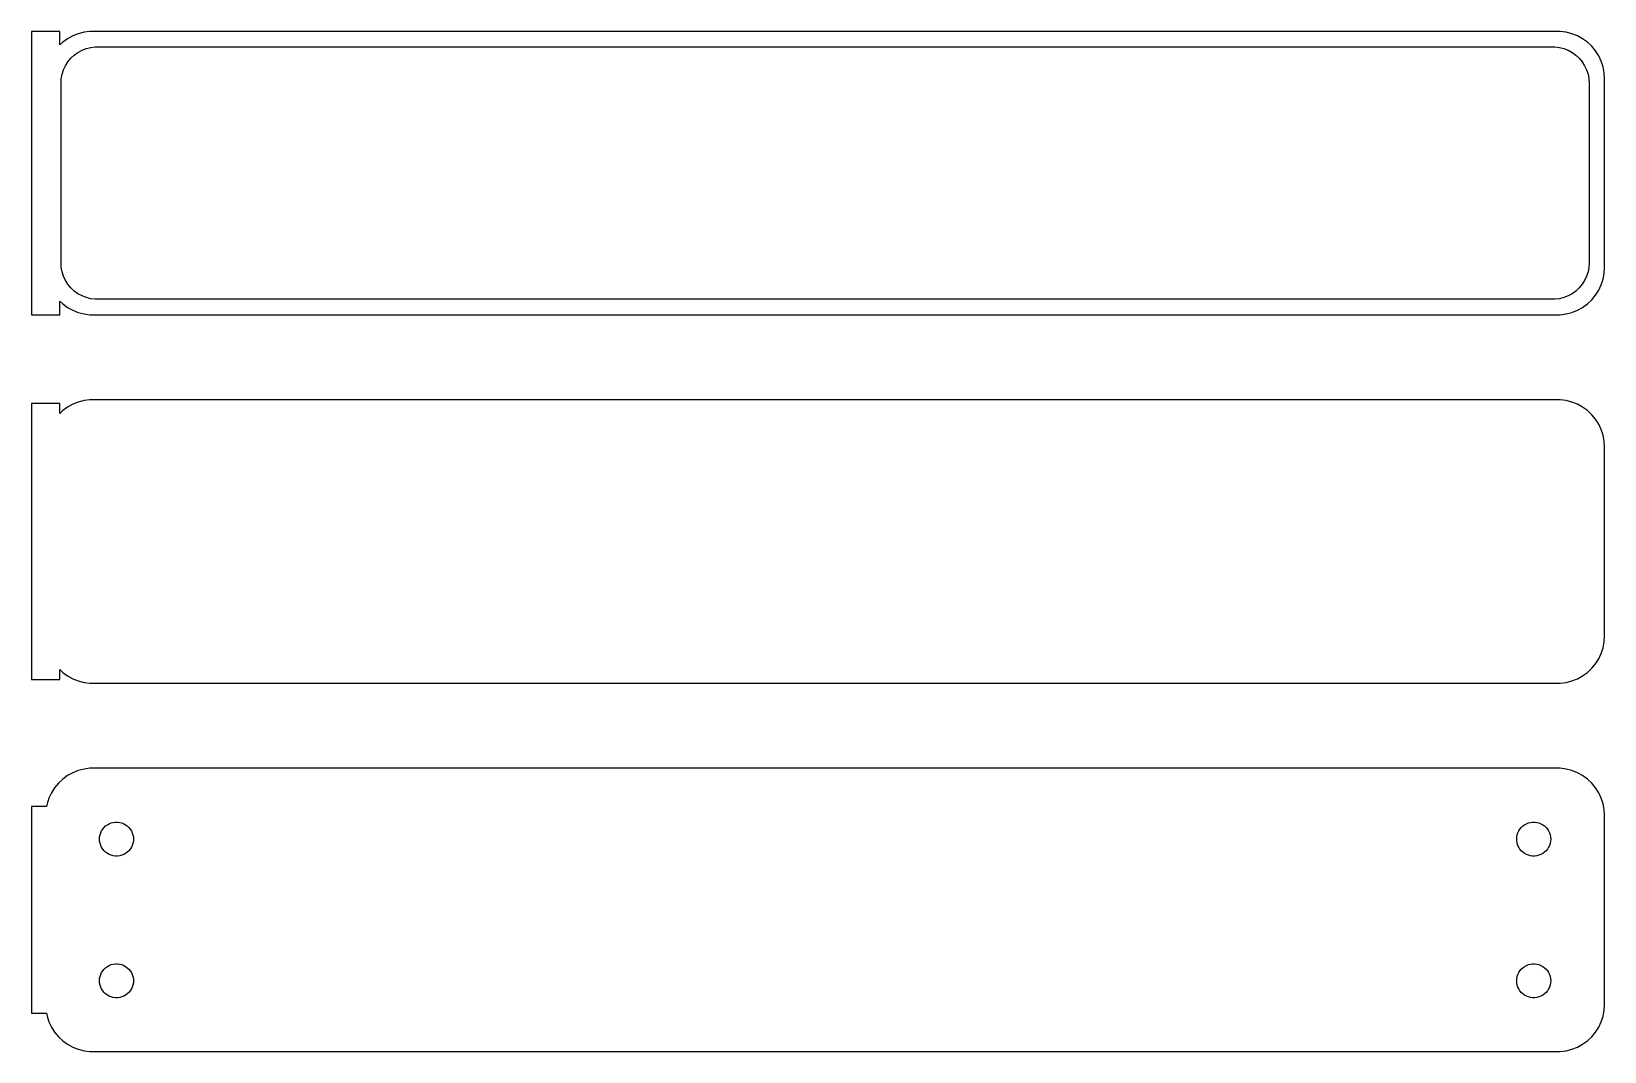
# Model space of a CAD drawing. Header units: metres. Extents: x -84 to 82, y 63 to 171.
import ezdxf

# ---------------------------------------------------------------- set-up
doc = ezdxf.new("R2010")
doc.units = ezdxf.units.M

msp = doc.modelspace()

# ---------------------------------------------------------------- linework, layer by layer
for p, q in [((-81, 170.99), (-84, 170.99)), ((-84, 170.99), (-84, 141.01)), ((-81, 169.559), (-81, 170.99)), ((-80.6871, 169.853), (-81, 169.559)), ((-80.1791, 170.222), (-80.6871, 169.853)), ((-79.6289, 170.524), (-80.1791, 170.222)), ((-79.0451, 170.755), (-79.6289, 170.524)), ((-78.4369, 170.911), (-79.0451, 170.755)), ((-77.8139, 170.99), (-78.4369, 170.911)), ((77.8139, 170.99), (-77.8139, 170.99)), ((78.4369, 170.911), (77.8139, 170.99)), ((79.0451, 170.755), (78.4369, 170.911)), ((79.6289, 170.524), (79.0451, 170.755)), ((80.1791, 170.222), (79.6289, 170.524)), ((80.6871, 169.853), (80.1791, 170.222)), ((81.1448, 169.423), (80.6871, 169.853)), ((-79.823, 168.151), (-79.4685, 168.484)), ((-79.4685, 168.484), (-79.0751, 168.77)), ((-79.0751, 168.77), (-78.6489, 169.004)), ((-78.6489, 169.004), (-78.1967, 169.183)), ((-78.1967, 169.183), (-77.7256, 169.304)), ((-77.7256, 169.304), (-77.2432, 169.365)), ((-77.2432, 169.365), (77.2432, 169.365)), ((77.2432, 169.365), (77.7256, 169.304)), ((77.7256, 169.304), (78.1967, 169.183)), ((78.1967, 169.183), (78.6489, 169.004)), ((78.6489, 169.004), (79.0751, 168.77)), ((79.0751, 168.77), (79.4685, 168.484)), ((79.4685, 168.484), (79.823, 168.151)), ((81.5451, 168.939), (81.1448, 169.423)), ((81.8815, 168.409), (81.5451, 168.939)), ((82.1489, 167.841), (81.8815, 168.409)), ((-80.751, 166.463), (-80.6007, 166.926)), ((-80.6007, 166.926), (-80.3936, 167.366)), ((-80.3936, 167.366), (-80.133, 167.776)), ((-80.133, 167.776), (-79.823, 168.151)), ((79.823, 168.151), (80.133, 167.776)), ((80.133, 167.776), (80.3936, 167.366)), ((80.3936, 167.366), (80.6007, 166.926)), ((80.6007, 166.926), (80.751, 166.463)), ((82.3429, 167.243), (82.1489, 167.841)), ((82.4606, 166.627), (82.3429, 167.243)), ((82.5, 166), (82.4606, 166.627)), ((-80.8726, 165.5), (-80.8421, 165.985)), ((-80.8726, 146.5), (-80.8726, 165.5)), ((-80.8421, 165.985), (-80.751, 166.463)), ((80.751, 166.463), (80.8421, 165.985)), ((80.8421, 165.985), (80.8726, 165.5)), ((80.8726, 165.5), (80.8726, 146.5)), ((82.5, 146), (82.5, 166)), ((-80.8421, 146.015), (-80.8726, 146.5)), ((-80.751, 145.537), (-80.8421, 146.015)), ((-80.6007, 145.074), (-80.751, 145.537)), ((-80.3936, 144.634), (-80.6007, 145.074)), ((80.6007, 145.074), (80.3936, 144.634)), ((80.751, 145.537), (80.6007, 145.074)), ((80.8421, 146.015), (80.751, 145.537)), ((80.8726, 146.5), (80.8421, 146.015)), ((82.3429, 144.757), (82.4606, 145.373)), ((82.4606, 145.373), (82.5, 146)), ((-80.133, 144.224), (-80.3936, 144.634)), ((-79.823, 143.849), (-80.133, 144.224)), ((-79.4685, 143.516), (-79.823, 143.849)), ((-79.0751, 143.23), (-79.4685, 143.516)), ((-78.6489, 142.996), (-79.0751, 143.23)), ((79.0751, 143.23), (78.6489, 142.996)), ((79.4685, 143.516), (79.0751, 143.23)), ((79.823, 143.849), (79.4685, 143.516)), ((80.133, 144.224), (79.823, 143.849)), ((80.3936, 144.634), (80.133, 144.224)), ((81.5451, 143.061), (81.8815, 143.591)), ((81.8815, 143.591), (82.1489, 144.159)), ((82.1489, 144.159), (82.3429, 144.757)), ((-81, 142.441), (-80.6871, 142.147)), ((-81, 141.01), (-81, 142.441)), ((-80.6871, 142.147), (-80.1791, 141.778)), ((-80.1791, 141.778), (-79.6289, 141.476)), ((-78.1967, 142.817), (-78.6489, 142.996)), ((-77.7256, 142.696), (-78.1967, 142.817)), ((-77.2432, 142.635), (-77.7256, 142.696)), ((77.2432, 142.635), (-77.2432, 142.635)), ((77.7256, 142.696), (77.2432, 142.635)), ((78.1967, 142.817), (77.7256, 142.696)), ((78.6489, 142.996), (78.1967, 142.817)), ((79.6289, 141.476), (80.1791, 141.778)), ((80.1791, 141.778), (80.6871, 142.147)), ((80.6871, 142.147), (81.1448, 142.577)), ((81.1448, 142.577), (81.5451, 143.061)), ((-84, 141.01), (-81, 141.01)), ((-79.6289, 141.476), (-79.0451, 141.245)), ((-79.0451, 141.245), (-78.4369, 141.089)), ((-78.4369, 141.089), (-77.8139, 141.01)), ((-77.8139, 141.01), (77.8139, 141.01)), ((77.8139, 141.01), (78.4369, 141.089)), ((78.4369, 141.089), (79.0451, 141.245)), ((79.0451, 141.245), (79.6289, 141.476)), ((-81, 131.615), (-84, 131.615)), ((-84, 131.615), (-84, 102.385)), ((-81, 130.559), (-81, 131.615)), ((-79.0451, 131.755), (-79.6289, 131.524)), ((-78.4369, 131.911), (-79.0451, 131.755)), ((-77.8139, 131.99), (-78.4369, 131.911)), ((77.8139, 131.99), (-77.8139, 131.99)), ((78.4369, 131.911), (77.8139, 131.99)), ((79.0451, 131.755), (78.4369, 131.911)), ((79.6289, 131.524), (79.0451, 131.755)), ((-80.6871, 130.853), (-81, 130.559)), ((-80.1791, 131.222), (-80.6871, 130.853)), ((-79.6289, 131.524), (-80.1791, 131.222)), ((80.1791, 131.222), (79.6289, 131.524)), ((80.6871, 130.853), (80.1791, 131.222)), ((81.1448, 130.423), (80.6871, 130.853)), ((81.5451, 129.939), (81.1448, 130.423)), ((81.8815, 129.409), (81.5451, 129.939)), ((82.1489, 128.841), (81.8815, 129.409)), ((82.3429, 128.243), (82.1489, 128.841)), ((82.4606, 127.627), (82.3429, 128.243)), ((82.5, 127), (82.4606, 127.627)), ((82.5, 107), (82.5, 127)), ((82.4606, 106.373), (82.5, 107)), ((81.8815, 104.591), (82.1489, 105.159)), ((82.1489, 105.159), (82.3429, 105.757)), ((82.3429, 105.757), (82.4606, 106.373)), ((-81, 102.385), (-81, 103.441)), ((-81, 103.441), (-80.6871, 103.147)), ((80.6871, 103.147), (81.1448, 103.577)), ((81.1448, 103.577), (81.5451, 104.061)), ((81.5451, 104.061), (81.8815, 104.591)), ((-84, 102.385), (-81, 102.385)), ((-80.6871, 103.147), (-80.1791, 102.778)), ((-80.1791, 102.778), (-79.6289, 102.476)), ((-79.6289, 102.476), (-79.0451, 102.245)), ((-79.0451, 102.245), (-78.4369, 102.089)), ((-78.4369, 102.089), (-77.8139, 102.01)), ((-77.8139, 102.01), (77.8139, 102.01)), ((77.8139, 102.01), (78.4369, 102.089)), ((78.4369, 102.089), (79.0451, 102.245)), ((79.0451, 102.245), (79.6289, 102.476)), ((79.6289, 102.476), (80.1791, 102.778)), ((80.1791, 102.778), (80.6871, 103.147)), ((-80.6871, 91.8526), (-81.1448, 91.4227)), ((-80.1791, 92.2216), (-80.6871, 91.8526)), ((-79.6289, 92.5241), (-80.1791, 92.2216)), ((-79.0451, 92.7553), (-79.6289, 92.5241)), ((-78.4369, 92.9114), (-79.0451, 92.7553)), ((-77.8139, 92.9901), (-78.4369, 92.9114)), ((77.8139, 92.9901), (-77.8139, 92.9901)), ((78.4369, 92.9114), (77.8139, 92.9901)), ((79.0451, 92.7553), (78.4369, 92.9114)), ((79.6289, 92.5241), (79.0451, 92.7553)), ((80.1791, 92.2216), (79.6289, 92.5241)), ((80.6871, 91.8526), (80.1791, 92.2216)), ((81.1448, 91.4227), (80.6871, 91.8526)), ((-81.8815, 90.4088), (-82.1489, 89.8406)), ((-81.5451, 90.9389), (-81.8815, 90.4088)), ((-81.1448, 91.4227), (-81.5451, 90.9389)), ((81.5451, 90.9389), (81.1448, 91.4227)), ((81.8815, 90.4088), (81.5451, 90.9389)), ((82.1489, 89.8406), (81.8815, 90.4088)), ((-82.4, 88.9442), (-84, 88.9442)), ((-84, 88.9442), (-84, 67.0558)), ((-82.3429, 89.2434), (-82.4, 88.9442)), ((-82.1489, 89.8406), (-82.3429, 89.2434)), ((82.3429, 89.2434), (82.1489, 89.8406)), ((82.4606, 88.6267), (82.3429, 89.2434)), ((82.5, 88), (82.4606, 88.6267)), ((-76.4562, 86.558), (-76.3121, 86.7322)), ((-76.3121, 86.7322), (-76.1474, 86.8869)), ((-76.1474, 86.8869), (-75.9645, 87.0198)), ((-75.9645, 87.0198), (-75.7664, 87.1287)), ((-75.7664, 87.1287), (-75.5562, 87.2119)), ((-75.5562, 87.2119), (-75.3373, 87.2681)), ((-75.3373, 87.2681), (-75.113, 87.2964)), ((-75.113, 87.2964), (-74.887, 87.2964)), ((-74.887, 87.2964), (-74.6627, 87.2681)), ((-74.6627, 87.2681), (-74.4438, 87.2119)), ((-74.4438, 87.2119), (-74.2336, 87.1287)), ((-74.2336, 87.1287), (-74.0355, 87.0198)), ((-74.0355, 87.0198), (-73.8526, 86.8869)), ((-73.8526, 86.8869), (-73.6879, 86.7322)), ((-73.6879, 86.7322), (-73.5438, 86.558)), ((73.5438, 86.558), (73.6879, 86.7322)), ((73.6879, 86.7322), (73.8526, 86.8869)), ((73.8526, 86.8869), (74.0355, 87.0198)), ((74.0355, 87.0198), (74.2336, 87.1287)), ((74.2336, 87.1287), (74.4438, 87.2119)), ((74.4438, 87.2119), (74.6627, 87.2681)), ((74.6627, 87.2681), (74.887, 87.2964)), ((74.887, 87.2964), (75.113, 87.2964)), ((75.113, 87.2964), (75.3373, 87.2681)), ((75.3373, 87.2681), (75.5562, 87.2119)), ((75.5562, 87.2119), (75.7664, 87.1287)), ((75.7664, 87.1287), (75.9645, 87.0198)), ((75.9645, 87.0198), (76.1474, 86.8869)), ((76.1474, 86.8869), (76.3121, 86.7322)), ((76.3121, 86.7322), (76.4562, 86.558)), ((82.5, 68), (82.5, 88)), ((-76.8, 85.5), (-76.7858, 85.7256)), ((-76.7858, 85.2744), (-76.8, 85.5)), ((-76.7858, 85.7256), (-76.7434, 85.9476)), ((-76.7434, 85.0524), (-76.7858, 85.2744)), ((-76.7434, 85.9476), (-76.6736, 86.1626)), ((-76.6736, 84.8374), (-76.7434, 85.0524)), ((-76.6736, 86.1626), (-76.5773, 86.3671)), ((-76.5773, 86.3671), (-76.4562, 86.558)), ((-73.5438, 86.558), (-73.4226, 86.3671)), ((-73.4226, 86.3671), (-73.3264, 86.1626)), ((-73.3264, 86.1626), (-73.2565, 85.9476)), ((-73.2565, 85.0524), (-73.3264, 84.8374)), ((-73.2565, 85.9476), (-73.2142, 85.7256)), ((-73.2142, 85.2744), (-73.2565, 85.0524)), ((-73.2142, 85.7256), (-73.2, 85.5)), ((-73.2, 85.5), (-73.2142, 85.2744)), ((73.2, 85.5), (73.2142, 85.7256)), ((73.2142, 85.2744), (73.2, 85.5)), ((73.2142, 85.7256), (73.2565, 85.9476)), ((73.2565, 85.0524), (73.2142, 85.2744)), ((73.2565, 85.9476), (73.3264, 86.1626)), ((73.3264, 84.8374), (73.2565, 85.0524)), ((73.3264, 86.1626), (73.4226, 86.3671)), ((73.4226, 86.3671), (73.5438, 86.558)), ((76.4562, 86.558), (76.5773, 86.3671)), ((76.5773, 86.3671), (76.6736, 86.1626)), ((76.6736, 86.1626), (76.7434, 85.9476)), ((76.7434, 85.0524), (76.6736, 84.8374)), ((76.7434, 85.9476), (76.7858, 85.7256)), ((76.7858, 85.2744), (76.7434, 85.0524)), ((76.7858, 85.7256), (76.8, 85.5)), ((76.8, 85.5), (76.7858, 85.2744)), ((-76.5773, 84.6328), (-76.6736, 84.8374)), ((-76.4562, 84.442), (-76.5773, 84.6328)), ((-76.3121, 84.2678), (-76.4562, 84.442)), ((-76.1474, 84.1131), (-76.3121, 84.2678)), ((-75.9645, 83.9802), (-76.1474, 84.1131)), ((-75.7664, 83.8713), (-75.9645, 83.9802)), ((-75.5562, 83.7881), (-75.7664, 83.8713)), ((-75.3373, 83.7319), (-75.5562, 83.7881)), ((-75.113, 83.7036), (-75.3373, 83.7319)), ((-74.887, 83.7036), (-75.113, 83.7036)), ((-74.6627, 83.7319), (-74.887, 83.7036)), ((-74.4438, 83.7881), (-74.6627, 83.7319)), ((-74.2336, 83.8713), (-74.4438, 83.7881)), ((-74.0355, 83.9802), (-74.2336, 83.8713)), ((-73.8526, 84.1131), (-74.0355, 83.9802)), ((-73.6879, 84.2678), (-73.8526, 84.1131)), ((-73.5438, 84.442), (-73.6879, 84.2678)), ((-73.4226, 84.6328), (-73.5438, 84.442)), ((-73.3264, 84.8374), (-73.4226, 84.6328)), ((73.4226, 84.6328), (73.3264, 84.8374)), ((73.5438, 84.442), (73.4226, 84.6328)), ((73.6879, 84.2678), (73.5438, 84.442)), ((73.8526, 84.1131), (73.6879, 84.2678)), ((74.0355, 83.9802), (73.8526, 84.1131)), ((74.2336, 83.8713), (74.0355, 83.9802)), ((74.4438, 83.7881), (74.2336, 83.8713)), ((74.6627, 83.7319), (74.4438, 83.7881)), ((74.887, 83.7036), (74.6627, 83.7319)), ((75.113, 83.7036), (74.887, 83.7036)), ((75.3373, 83.7319), (75.113, 83.7036)), ((75.5562, 83.7881), (75.3373, 83.7319)), ((75.7664, 83.8713), (75.5562, 83.7881)), ((75.9645, 83.9802), (75.7664, 83.8713)), ((76.1474, 84.1131), (75.9645, 83.9802)), ((76.3121, 84.2678), (76.1474, 84.1131)), ((76.4562, 84.442), (76.3121, 84.2678)), ((76.5773, 84.6328), (76.4562, 84.442)), ((76.6736, 84.8374), (76.5773, 84.6328)), ((-76.4562, 71.558), (-76.3121, 71.7322)), ((-76.3121, 71.7322), (-76.1474, 71.8869)), ((-76.1474, 71.8869), (-75.9645, 72.0198)), ((-75.9645, 72.0198), (-75.7664, 72.1287)), ((-75.7664, 72.1287), (-75.5562, 72.2119)), ((-75.5562, 72.2119), (-75.3373, 72.2681)), ((-75.3373, 72.2681), (-75.113, 72.2964)), ((-75.113, 72.2964), (-74.887, 72.2964)), ((-74.887, 72.2964), (-74.6627, 72.2681)), ((-74.6627, 72.2681), (-74.4438, 72.2119)), ((-74.4438, 72.2119), (-74.2336, 72.1287)), ((-74.2336, 72.1287), (-74.0355, 72.0198)), ((-74.0355, 72.0198), (-73.8526, 71.8869)), ((-73.8526, 71.8869), (-73.6879, 71.7322)), ((-73.6879, 71.7322), (-73.5438, 71.558)), ((73.5438, 71.558), (73.6879, 71.7322)), ((73.6879, 71.7322), (73.8526, 71.8869)), ((73.8526, 71.8869), (74.0355, 72.0198)), ((74.0355, 72.0198), (74.2336, 72.1287)), ((74.2336, 72.1287), (74.4438, 72.2119)), ((74.4438, 72.2119), (74.6627, 72.2681)), ((74.6627, 72.2681), (74.887, 72.2964)), ((74.887, 72.2964), (75.113, 72.2964)), ((75.113, 72.2964), (75.3373, 72.2681)), ((75.3373, 72.2681), (75.5562, 72.2119)), ((75.5562, 72.2119), (75.7664, 72.1287)), ((75.7664, 72.1287), (75.9645, 72.0198)), ((75.9645, 72.0198), (76.1474, 71.8869)), ((76.1474, 71.8869), (76.3121, 71.7322)), ((76.3121, 71.7322), (76.4562, 71.558)), ((-76.8, 70.5), (-76.7858, 70.7256)), ((-76.7858, 70.2744), (-76.8, 70.5)), ((-76.7858, 70.7256), (-76.7434, 70.9476)), ((-76.7434, 70.0524), (-76.7858, 70.2744)), ((-76.7434, 70.9476), (-76.6736, 71.1626)), ((-76.6736, 69.8374), (-76.7434, 70.0524)), ((-76.6736, 71.1626), (-76.5773, 71.3672)), ((-76.5773, 71.3672), (-76.4562, 71.558)), ((-73.5438, 71.558), (-73.4226, 71.3672)), ((-73.4226, 71.3672), (-73.3264, 71.1626)), ((-73.3264, 71.1626), (-73.2565, 70.9476)), ((-73.2565, 70.0524), (-73.3264, 69.8374)), ((-73.2565, 70.9476), (-73.2142, 70.7256)), ((-73.2142, 70.2744), (-73.2565, 70.0524)), ((-73.2142, 70.7256), (-73.2, 70.5)), ((-73.2, 70.5), (-73.2142, 70.2744)), ((73.2, 70.5), (73.2142, 70.7256)), ((73.2142, 70.2744), (73.2, 70.5)), ((73.2142, 70.7256), (73.2565, 70.9476)), ((73.2565, 70.0524), (73.2142, 70.2744)), ((73.2565, 70.9476), (73.3264, 71.1626)), ((73.3264, 69.8374), (73.2565, 70.0524)), ((73.3264, 71.1626), (73.4226, 71.3672)), ((73.4226, 71.3672), (73.5438, 71.558)), ((76.4562, 71.558), (76.5773, 71.3672)), ((76.5773, 71.3672), (76.6736, 71.1626)), ((76.6736, 71.1626), (76.7434, 70.9476)), ((76.7434, 70.0524), (76.6736, 69.8374)), ((76.7434, 70.9476), (76.7858, 70.7256)), ((76.7858, 70.2744), (76.7434, 70.0524)), ((76.7858, 70.7256), (76.8, 70.5)), ((76.8, 70.5), (76.7858, 70.2744)), ((-76.5773, 69.6329), (-76.6736, 69.8374)), ((-76.4562, 69.442), (-76.5773, 69.6329)), ((-76.3121, 69.2678), (-76.4562, 69.442)), ((-76.1474, 69.1131), (-76.3121, 69.2678)), ((-75.9645, 68.9802), (-76.1474, 69.1131)), ((-75.7664, 68.8713), (-75.9645, 68.9802)), ((-75.5562, 68.7881), (-75.7664, 68.8713)), ((-75.3373, 68.7319), (-75.5562, 68.7881)), ((-75.113, 68.7036), (-75.3373, 68.7319)), ((-74.887, 68.7036), (-75.113, 68.7036)), ((-74.6627, 68.7319), (-74.887, 68.7036)), ((-74.4438, 68.7881), (-74.6627, 68.7319)), ((-74.2336, 68.8713), (-74.4438, 68.7881)), ((-74.0355, 68.9802), (-74.2336, 68.8713)), ((-73.8526, 69.1131), (-74.0355, 68.9802)), ((-73.6879, 69.2678), (-73.8526, 69.1131)), ((-73.5438, 69.442), (-73.6879, 69.2678)), ((-73.4226, 69.6329), (-73.5438, 69.442)), ((-73.3264, 69.8374), (-73.4226, 69.6329)), ((73.4226, 69.6329), (73.3264, 69.8374)), ((73.5438, 69.442), (73.4226, 69.6329)), ((73.6879, 69.2678), (73.5438, 69.442)), ((73.8526, 69.1131), (73.6879, 69.2678)), ((74.0355, 68.9802), (73.8526, 69.1131)), ((74.2336, 68.8713), (74.0355, 68.9802)), ((74.4438, 68.7881), (74.2336, 68.8713)), ((74.6627, 68.7319), (74.4438, 68.7881)), ((74.887, 68.7036), (74.6627, 68.7319)), ((75.113, 68.7036), (74.887, 68.7036)), ((75.3373, 68.7319), (75.113, 68.7036)), ((75.5562, 68.7881), (75.3373, 68.7319)), ((75.7664, 68.8713), (75.5562, 68.7881)), ((75.9645, 68.9802), (75.7664, 68.8713)), ((76.1474, 69.1131), (75.9645, 68.9802)), ((76.3121, 69.2678), (76.1474, 69.1131)), ((76.4562, 69.442), (76.3121, 69.2678)), ((76.5773, 69.6329), (76.4562, 69.442)), ((76.6736, 69.8374), (76.5773, 69.6329)), ((-84, 67.0558), (-82.4, 67.0558)), ((-82.4, 67.0558), (-82.3429, 66.7566)), ((-82.3429, 66.7566), (-82.1489, 66.1594)), ((82.1489, 66.1594), (82.3429, 66.7566)), ((82.3429, 66.7566), (82.4606, 67.3733)), ((82.4606, 67.3733), (82.5, 68)), ((-82.1489, 66.1594), (-81.8815, 65.5912)), ((-81.8815, 65.5912), (-81.5451, 65.0611)), ((-81.5451, 65.0611), (-81.1448, 64.5773)), ((81.1448, 64.5773), (81.5451, 65.0611)), ((81.5451, 65.0611), (81.8815, 65.5912)), ((81.8815, 65.5912), (82.1489, 66.1594)), ((-81.1448, 64.5773), (-80.6871, 64.1474)), ((-80.6871, 64.1474), (-80.1791, 63.7784)), ((-80.1791, 63.7784), (-79.6289, 63.4759)), ((-79.6289, 63.4759), (-79.0451, 63.2447)), ((79.0451, 63.2447), (79.6289, 63.4759)), ((79.6289, 63.4759), (80.1791, 63.7784)), ((80.1791, 63.7784), (80.6871, 64.1474)), ((80.6871, 64.1474), (81.1448, 64.5773)), ((-79.0451, 63.2447), (-78.4369, 63.0886)), ((-78.4369, 63.0886), (-77.8139, 63.0099)), ((-77.8139, 63.0099), (77.8139, 63.0099)), ((77.8139, 63.0099), (78.4369, 63.0886)), ((78.4369, 63.0886), (79.0451, 63.2447))]:
    msp.add_line(p, q)

doc.saveas('drawing.dxf')
